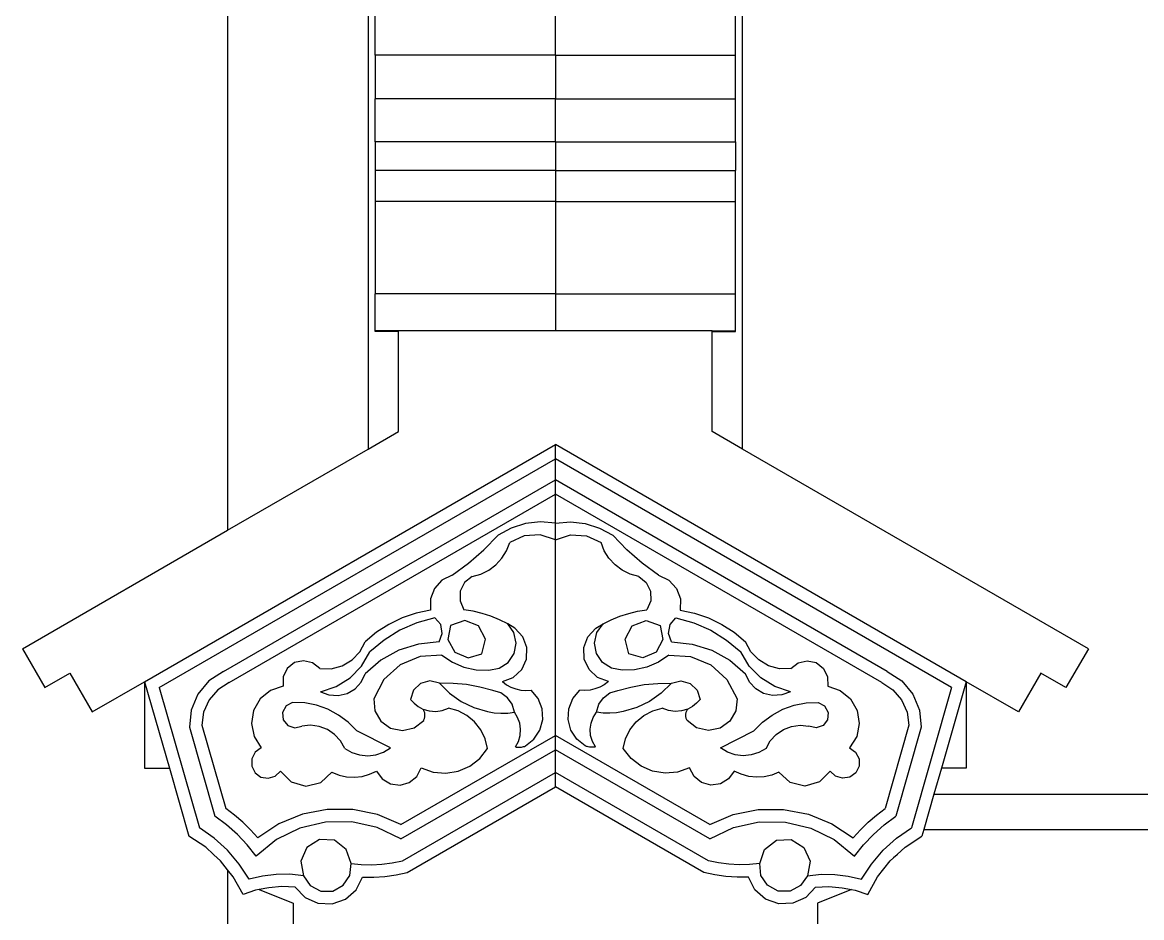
# Model space of a CAD drawing. Extents: x -24961 to 905641, y -154323 to 635957.
# Drawn here: x 430759 to 431954, y -100860 to -99904 of the extents above; entities that cross this region are included whole.
import ezdxf

# ---------------------------------------------------------------- set-up
doc = ezdxf.new("R2010")
doc.units = 0
doc.header["$LTSCALE"] = 1000
doc.header["$MEASUREMENT"] = 0
doc.layers.add('WALL', color=9, linetype='Continuous')

msp = doc.modelspace()

# ---------------------------------------------------------------- linework, layer by layer
for p, q in [((430978.2, -99409), (430978.2, -100446.3)), ((431328.2, -99939.1), (431328.2, -99865.8)), ((431128.2, -99884.5), (431128.2, -100359.7)), ((431135.8, -99939.1), (431135.8, -99884.5)), ((431520.7, -99939.1), (431520.7, -99884.5)), ((431528.2, -100359.7), (431528.2, -99884.5)), ((431328.2, -99939.1), (431135.8, -99939.1)), ((431135.8, -99939.1), (431135.8, -99985.4)), ((431328.2, -99939.1), (431520.7, -99939.1)), ((431328.2, -99939.1), (431328.2, -99985.4)), ((431520.7, -99985.4), (431520.7, -99939.1)), ((431328.2, -99985.4), (431135.8, -99985.4)), ((431135.8, -100031.6), (431135.8, -99985.4)), ((431328.2, -99985.4), (431520.7, -99985.4)), ((431328.2, -100031.6), (431328.2, -99985.4)), ((431520.7, -100031.6), (431520.7, -99985.4)), ((431135.8, -100031.6), (431135.8, -100062)), ((431328.2, -100031.6), (431135.8, -100031.6)), ((431328.2, -100031.6), (431328.2, -100062)), ((431328.2, -100031.6), (431520.7, -100031.6)), ((431520.7, -100031.6), (431520.7, -100062)), ((431328.2, -100062), (431135.8, -100062)), ((431135.8, -100062), (431135.8, -100095.1)), ((431328.2, -100062), (431328.2, -100095.1)), ((431328.2, -100062), (431520.7, -100062)), ((431520.7, -100095.1), (431520.7, -100062)), ((431328.2, -100095.1), (431135.8, -100095.1)), ((431135.8, -100095.1), (431135.8, -100193.9)), ((431328.2, -100095.1), (431328.2, -100193.9)), ((431328.2, -100095.1), (431520.7, -100095.1)), ((431520.7, -100193.9), (431520.7, -100095.1)), ((431328.2, -100193.9), (431135.8, -100193.9)), ((431135.8, -100233.4), (431135.8, -100193.9)), ((431328.2, -100193.9), (431328.2, -100233.4)), ((431328.2, -100193.9), (431520.7, -100193.9)), ((431520.7, -100233.4), (431520.7, -100193.9)), ((431135.8, -100233.7), (431135.8, -100233.4)), ((431160.7, -100233.4), (431135.8, -100233.4)), ((431160.7, -100233.7), (431135.8, -100233.7)), ((431135.8, -100234), (431135.8, -100233.7)), ((431328.2, -100233.4), (431160.7, -100233.4)), ((431160.7, -100233.7), (431160.7, -100233.4)), ((431160.7, -100234), (431160.7, -100233.7)), ((431495.7, -100233.4), (431328.2, -100233.4)), ((431495.7, -100233.4), (431520.7, -100233.4)), ((431495.7, -100233.7), (431495.7, -100233.4)), ((431495.7, -100233.7), (431520.7, -100233.7)), ((431495.7, -100234), (431495.7, -100233.7)), ((431520.7, -100233.7), (431520.7, -100233.4)), ((431520.7, -100234), (431520.7, -100233.7)), ((431160.7, -100234), (431135.8, -100234)), ((431160.7, -100341), (431160.7, -100234)), ((431495.7, -100234), (431520.7, -100234)), ((431495.7, -100341), (431495.7, -100234)), ((431128.2, -100359.7), (431160.7, -100341)), ((431528.2, -100359.7), (431495.7, -100341)), ((430889.6, -100608), (431328.2, -100354.8)), ((430978.2, -100446.3), (431128.2, -100359.7)), ((431328.2, -100370.1), (431328.2, -100354.8)), ((431766.9, -100608), (431328.2, -100354.8)), ((431897.5, -100572.9), (431528.2, -100359.7)), ((430905.2, -100614.4), (431328.2, -100370.1)), ((431751.3, -100614.4), (431328.2, -100370.1)), ((431328.2, -100392.5), (431328.2, -100370.1)), ((430973.7, -100597.2), (431328.2, -100392.5)), ((431682.7, -100597.2), (431328.2, -100392.5)), ((431328.2, -100407.9), (431328.2, -100392.5)), ((430979.8, -100609), (431328.2, -100407.9)), ((431676.7, -100609), (431328.2, -100407.9)), ((431328.2, -100438.7), (431328.2, -100407.9)), ((430759, -100572.9), (430978.2, -100446.3)), ((431281, -100443.9), (431267, -100451.6)), ((431296.3, -100439), (431281, -100443.9)), ((431312.3, -100437.3), (431296.3, -100439)), ((431328.2, -100438.7), (431312.3, -100437.3)), ((431328.2, -100438.7), (431344.2, -100437.3)), ((431328.2, -100456.7), (431328.2, -100438.7)), ((431344.2, -100437.3), (431360.2, -100439)), ((431360.2, -100439), (431375.5, -100443.9)), ((431375.5, -100443.9), (431389.5, -100451.6)), ((431251.9, -100467.3), (431267, -100451.6)), ((431276, -100468.1), (431279.5, -100459.2)), ((431295, -100452.2), (431279.5, -100459.2)), ((431312.1, -100451.3), (431295, -100452.2)), ((431328.2, -100456.7), (431312.1, -100451.3)), ((431328.2, -100456.7), (431344.4, -100451.3)), ((431328.2, -100665.4), (431328.2, -100456.7)), ((431344.4, -100451.3), (431361.5, -100452.2)), ((431361.5, -100452.2), (431377, -100459.2)), ((431380.4, -100468.1), (431377, -100459.2)), ((431404.6, -100467.3), (431389.5, -100451.6)), ((431235.5, -100481.5), (431251.9, -100467.3)), ((431271, -100476.2), (431276, -100468.1)), ((431385.4, -100476.2), (431380.4, -100468.1)), ((431421, -100481.5), (431404.6, -100467.3)), ((431218, -100494.4), (431235.5, -100481.5)), ((431257, -100488.9), (431264.6, -100483.2)), ((431264.6, -100483.2), (431271, -100476.2)), ((431391.9, -100483.2), (431385.4, -100476.2)), ((431399.5, -100488.9), (431391.9, -100483.2)), ((431438.5, -100494.4), (431421, -100481.5)), ((431218, -100494.4), (431207.1, -100499.5)), ((431239.3, -100495.7), (431231.2, -100502.1)), ((431239.3, -100495.7), (431248.5, -100493.1)), ((431248.5, -100493.1), (431257, -100488.9)), ((431408, -100493.1), (431399.5, -100488.9)), ((431417.2, -100495.7), (431408, -100493.1)), ((431417.2, -100495.7), (431425.3, -100502.1)), ((431438.5, -100494.4), (431449.4, -100499.5)), ((431199, -100508.4), (431194.7, -100519.6)), ((431207.1, -100499.5), (431199, -100508.4)), ((431231.2, -100502.1), (431226.6, -100511.4)), ((431425.3, -100502.1), (431429.9, -100511.4)), ((431449.4, -100499.5), (431457.5, -100508.4)), ((431457.5, -100508.4), (431461.8, -100519.6)), ((431194.7, -100519.6), (431194.9, -100531.6)), ((431226.6, -100511.4), (431226.4, -100521.7)), ((431429.9, -100511.4), (431430.1, -100521.7)), ((431461.8, -100519.6), (431461.6, -100531.6)), ((431194.9, -100531.6), (431179.5, -100534.9)), ((431226.4, -100521.7), (431230.6, -100531.2)), ((431240.4, -100532.8), (431230.6, -100531.2)), ((431416.1, -100532.8), (431425.8, -100531.2)), ((431430.1, -100521.7), (431425.8, -100531.2)), ((431461.6, -100531.6), (431476.9, -100534.9)), ((431164.7, -100540), (431150.5, -100546.8)), ((431179.5, -100534.9), (431164.7, -100540)), ((431199.5, -100539.9), (431180.4, -100545.2)), ((431205.8, -100547), (431199.5, -100539.9)), ((431231.4, -100542.6), (431216.4, -100548)), ((431246.3, -100548.4), (431231.4, -100542.6)), ((431250, -100535.1), (431240.4, -100532.8)), ((431259.4, -100538.2), (431250, -100535.1)), ((431268.5, -100541.9), (431259.4, -100538.2)), ((431277.4, -100546.4), (431268.5, -100541.9)), ((431379.1, -100546.4), (431387.9, -100541.9)), ((431387.9, -100541.9), (431397.1, -100538.2)), ((431397.1, -100538.2), (431406.5, -100535.1)), ((431406.5, -100535.1), (431416.1, -100532.8)), ((431410.2, -100548.4), (431425.1, -100542.6)), ((431425.1, -100542.6), (431440.1, -100548)), ((431450.7, -100547), (431457, -100539.9)), ((431457, -100539.9), (431476.1, -100545.2)), ((431476.9, -100534.9), (431491.8, -100540)), ((431491.8, -100540), (431505.9, -100546.8)), ((431137.3, -100555.3), (431125.2, -100565.3)), ((431150.5, -100546.8), (431137.3, -100555.3)), ((431162.2, -100553.1), (431145.4, -100563.6)), ((431180.4, -100545.2), (431162.2, -100553.1)), ((431207.5, -100556.4), (431205.8, -100547)), ((431216.4, -100548), (431213.5, -100563.1)), ((431253.6, -100562.6), (431246.3, -100548.4)), ((431285.1, -100551), (431277.4, -100546.4)), ((431284, -100555.6), (431277.4, -100546.4)), ((431286.4, -100566.8), (431284, -100555.6)), ((431293.5, -100560), (431285.1, -100551)), ((431363, -100560), (431371.4, -100551)), ((431370.1, -100566.8), (431372.5, -100555.6)), ((431371.4, -100551), (431379.1, -100546.4)), ((431372.5, -100555.6), (431379.1, -100546.4)), ((431402.9, -100562.6), (431410.2, -100548.4)), ((431440.1, -100548), (431442.9, -100563.1)), ((431449, -100556.4), (431450.7, -100547)), ((431476.1, -100545.2), (431494.3, -100553.1)), ((431494.3, -100553.1), (431511.1, -100563.6)), ((431505.9, -100546.8), (431519.2, -100555.3)), ((431519.2, -100555.3), (431531.3, -100565.3)), ((431119.5, -100576), (431125.2, -100565.3)), ((431145.4, -100563.6), (431130.2, -100576.3)), ((431182.1, -100567.8), (431161.1, -100574.5)), ((431204, -100565.4), (431182.1, -100567.8)), ((431204, -100565.4), (431207.5, -100556.4)), ((431213.5, -100563.1), (431220.8, -100576.6)), ((431249.7, -100578.1), (431253.6, -100562.6)), ((431284.3, -100578), (431286.4, -100566.8)), ((431297.8, -100571.6), (431293.5, -100560)), ((431358.6, -100571.6), (431363, -100560)), ((431372.2, -100578), (431370.1, -100566.8)), ((431406.8, -100578.1), (431402.9, -100562.6)), ((431442.9, -100563.1), (431435.7, -100576.6)), ((431452.4, -100565.4), (431449, -100556.4)), ((431452.4, -100565.4), (431474.4, -100567.8)), ((431474.4, -100567.8), (431495.4, -100574.5)), ((431511.1, -100563.6), (431526.3, -100576.3)), ((431537, -100576), (431531.3, -100565.3)), ((430759, -100572.9), (430783, -100614.3)), ((431111.1, -100584.8), (431119.5, -100576)), ((431121.2, -100591.4), (431130.2, -100576.3)), ((431161.1, -100574.5), (431141.9, -100585.2)), ((431207.1, -100579.8), (431183.8, -100581)), ((431207.1, -100579.8), (431218.2, -100587.3)), ((431220.8, -100576.6), (431235, -100582.5)), ((431235, -100582.5), (431249.7, -100578.1)), ((431277.9, -100587.5), (431284.3, -100578)), ((431297.4, -100583.9), (431297.8, -100571.6)), ((431359.1, -100583.9), (431358.6, -100571.6)), ((431378.6, -100587.5), (431372.2, -100578)), ((431421.5, -100582.5), (431406.8, -100578.1)), ((431435.7, -100576.6), (431421.5, -100582.5)), ((431449.4, -100579.8), (431438.3, -100587.3)), ((431449.4, -100579.8), (431472.6, -100581)), ((431495.4, -100574.5), (431514.6, -100585.2)), ((431535.3, -100591.4), (431526.3, -100576.3)), ((431545.4, -100584.8), (431537, -100576)), ((431897.5, -100572.9), (431873.5, -100614.3)), ((431049.6, -100587.7), (431041.8, -100593.9)), ((431059.3, -100585.6), (431049.6, -100587.7)), ((431069, -100587.8), (431059.3, -100585.6)), ((431076.7, -100594), (431069, -100587.8)), ((431088.9, -100594.2), (431100.6, -100591)), ((431100.6, -100591), (431111.1, -100584.8)), ((431108.9, -100604), (431121.2, -100591.4)), ((431141.9, -100585.2), (431125.2, -100599.5)), ((431162.3, -100590), (431145.1, -100605.7)), ((431183.8, -100581), (431162.3, -100590)), ((431218.2, -100587.3), (431230.6, -100592.6)), ((431268.3, -100593.7), (431277.9, -100587.5)), ((431292.3, -100595.1), (431297.4, -100583.9)), ((431364.2, -100595.1), (431359.1, -100583.9)), ((431388.1, -100593.7), (431378.6, -100587.5)), ((431438.3, -100587.3), (431425.9, -100592.6)), ((431472.6, -100581), (431494.1, -100590)), ((431494.1, -100590), (431511.3, -100605.7)), ((431514.6, -100585.2), (431531.3, -100599.5)), ((431547.6, -100604), (431535.3, -100591.4)), ((431555.9, -100591), (431545.4, -100584.8)), ((431567.6, -100594.2), (431555.9, -100591)), ((431579.8, -100594), (431587.5, -100587.8)), ((431587.5, -100587.8), (431597.2, -100585.6)), ((431597.2, -100585.6), (431606.9, -100587.7)), ((431606.9, -100587.7), (431614.7, -100593.9)), ((430783, -100614.3), (430809.8, -100598.8)), ((430809.8, -100598.8), (430833.7, -100640.3)), ((430973.7, -100597.2), (430958.3, -100607.2)), ((431041.8, -100593.9), (431037.4, -100602.8)), ((431037.4, -100602.8), (431037.4, -100612.7)), ((431076.7, -100594), (431088.9, -100594.2)), ((431094, -100613.2), (431108.9, -100604)), ((431121, -100608.4), (431125.2, -100599.5)), ((431230.6, -100592.6), (431243.7, -100595.4)), ((431243.7, -100595.4), (431257.1, -100595.6)), ((431257.1, -100595.6), (431268.3, -100593.7)), ((431271.7, -100607.9), (431283.2, -100603.6)), ((431283.2, -100603.6), (431292.3, -100595.1)), ((431373.3, -100603.6), (431364.2, -100595.1)), ((431384.8, -100607.9), (431373.3, -100603.6)), ((431399.4, -100595.6), (431388.1, -100593.7)), ((431412.8, -100595.4), (431399.4, -100595.6)), ((431425.9, -100592.6), (431412.8, -100595.4)), ((431535.5, -100608.4), (431531.3, -100599.5)), ((431562.5, -100613.2), (431547.6, -100604)), ((431579.8, -100594), (431567.6, -100594.2)), ((431614.7, -100593.9), (431619, -100602.8)), ((431619, -100602.8), (431619.1, -100612.7)), ((431682.7, -100597.2), (431698.2, -100607.2)), ((431846.7, -100598.8), (431822.7, -100640.3)), ((431873.5, -100614.3), (431846.7, -100598.8)), ((430833.7, -100640.3), (430889.6, -100608)), ((430889.6, -100608), (430889.6, -100700.5)), ((430889.6, -100608), (430916, -100700.5)), ((430905.2, -100614.4), (430948.1, -100764.2)), ((430958.3, -100607.2), (430946.5, -100621.4)), ((430979.8, -100609), (430967.8, -100616.7)), ((431037.4, -100612.7), (431023.9, -100617.4)), ((431077.3, -100618.7), (431094, -100613.2)), ((431105.8, -100620.7), (431114.3, -100615.7)), ((431114.3, -100615.7), (431121, -100608.4)), ((431145.1, -100605.7), (431134.3, -100626.3)), ((431184.2, -100609.8), (431176.7, -100617)), ((431194.3, -100607.1), (431184.2, -100609.8)), ((431204.4, -100609.7), (431194.3, -100607.1)), ((431204.4, -100609.7), (431215.2, -100620.3)), ((431218.9, -100609.8), (431204.4, -100609.7)), ((431233.4, -100611.1), (431218.9, -100609.8)), ((431247.6, -100613.7), (431233.4, -100611.1)), ((431261.6, -100617.5), (431247.6, -100613.7)), ((431271.7, -100607.9), (431276, -100611.2)), ((431276, -100611.2), (431280.8, -100613.9)), ((431280.8, -100613.9), (431286, -100615.8)), ((431286, -100615.8), (431291.3, -100617.1)), ((431370.5, -100615.8), (431365.2, -100617.1)), ((431375.6, -100613.9), (431370.5, -100615.8)), ((431380.4, -100611.2), (431375.6, -100613.9)), ((431384.8, -100607.9), (431380.4, -100611.2)), ((431394.9, -100617.5), (431408.9, -100613.7)), ((431408.9, -100613.7), (431423.1, -100611.1)), ((431423.1, -100611.1), (431437.6, -100609.8)), ((431437.6, -100609.8), (431452.1, -100609.7)), ((431452.1, -100609.7), (431441.3, -100620.3)), ((431452.1, -100609.7), (431462.2, -100607.1)), ((431462.2, -100607.1), (431472.2, -100609.8)), ((431472.2, -100609.8), (431479.8, -100617)), ((431511.3, -100605.7), (431522.2, -100626.3)), ((431542.2, -100615.7), (431535.5, -100608.4)), ((431550.6, -100620.7), (431542.2, -100615.7)), ((431579.2, -100618.7), (431562.5, -100613.2)), ((431619.1, -100612.7), (431632.5, -100617.4)), ((431676.7, -100609), (431688.7, -100616.7)), ((431698.2, -100607.2), (431710, -100621.4)), ((431751.3, -100614.4), (431708.4, -100764.2)), ((431766.9, -100608), (431740.4, -100700.5)), ((431822.7, -100640.3), (431766.9, -100608)), ((431766.9, -100608), (431766.9, -100700.5)), ((430946.5, -100621.4), (430939.4, -100638.3)), ((430958.4, -100627.4), (430952.6, -100640.4)), ((430967.8, -100616.7), (430958.4, -100627.4)), ((431013, -100626.4), (431006, -100638.7)), ((431023.9, -100617.4), (431013, -100626.4)), ((431077.3, -100618.7), (431086.4, -100622.2)), ((431086.4, -100622.2), (431096.3, -100622.9)), ((431096.3, -100622.9), (431105.8, -100620.7)), ((431134.3, -100626.3), (431135.5, -100639.1)), ((431176.7, -100617), (431173.6, -100627)), ((431173.6, -100627), (431177.4, -100631.1)), ((431215.2, -100620.3), (431227.6, -100629.1)), ((431269.9, -100620), (431261.6, -100617.5)), ((431277, -100625.1), (431269.9, -100620)), ((431282, -100632.1), (431277, -100625.1)), ((431291.3, -100617.1), (431296.8, -100617.5)), ((431296.8, -100617.5), (431302.3, -100617.2)), ((431309.7, -100626.1), (431302.3, -100617.2)), ((431314, -100636.9), (431309.7, -100626.1)), ((431342.5, -100636.9), (431346.8, -100626.1)), ((431346.8, -100626.1), (431354.2, -100617.2)), ((431359.7, -100617.5), (431354.2, -100617.2)), ((431365.2, -100617.1), (431359.7, -100617.5)), ((431374.5, -100632.1), (431379.5, -100625.1)), ((431379.5, -100625.1), (431386.5, -100620)), ((431386.5, -100620), (431394.9, -100617.5)), ((431441.3, -100620.3), (431428.9, -100629.1)), ((431482.8, -100627), (431479.1, -100631.1)), ((431479.8, -100617), (431482.8, -100627)), ((431522.2, -100626.3), (431521, -100639.1)), ((431560.2, -100622.9), (431550.6, -100620.7)), ((431570, -100622.2), (431560.2, -100622.9)), ((431579.2, -100618.7), (431570, -100622.2)), ((431632.5, -100617.4), (431643.5, -100626.4)), ((431643.5, -100626.4), (431650.5, -100638.7)), ((431688.7, -100616.7), (431698, -100627.4)), ((431698, -100627.4), (431703.9, -100640.4)), ((431710, -100621.4), (431717.1, -100638.3)), ((430939.4, -100638.3), (430937.5, -100656.6)), ((431006, -100638.7), (431003.7, -100652.7)), ((431040.6, -100633.8), (431036.9, -100640.8)), ((431047.6, -100630.1), (431040.6, -100633.8)), ((431060.5, -100630.7), (431047.6, -100630.1)), ((431073.2, -100633.2), (431060.5, -100630.7)), ((431085.3, -100637.5), (431073.2, -100633.2)), ((431096.7, -100643.6), (431085.3, -100637.5)), ((431135.5, -100639.1), (431141.9, -100650.2)), ((431177.4, -100631.1), (431181.8, -100634.6)), ((431181.8, -100634.6), (431186.8, -100637.2)), ((431187.2, -100637.8), (431186.8, -100637.2)), ((431186.8, -100637.2), (431193.5, -100639.2)), ((431187.6, -100638.5), (431187.2, -100637.8)), ((431187.9, -100639.1), (431187.6, -100638.5)), ((431188.2, -100639.8), (431187.9, -100639.1)), ((431188.5, -100640.6), (431188.2, -100639.8)), ((431193.5, -100639.2), (431200.5, -100639.7)), ((431200.5, -100639.7), (431207.5, -100638.8)), ((431207.5, -100638.8), (431214.1, -100636.3)), ((431224.3, -100639.2), (431214.1, -100636.3)), ((431233.8, -100644.2), (431224.3, -100639.2)), ((431227.6, -100629.1), (431241.3, -100635.6)), ((431241.3, -100635.6), (431255.8, -100639.8)), ((431255.8, -100639.8), (431262.9, -100641.3)), ((431284.4, -100640.5), (431282, -100632.1)), ((431314.7, -100648.5), (431314, -100636.9)), ((431341.8, -100648.5), (431342.5, -100636.9)), ((431372.1, -100640.5), (431374.5, -100632.1)), ((431400.7, -100639.8), (431393.6, -100641.3)), ((431415.2, -100635.6), (431400.7, -100639.8)), ((431428.9, -100629.1), (431415.2, -100635.6)), ((431422.7, -100644.2), (431432.2, -100639.2)), ((431432.2, -100639.2), (431442.4, -100636.3)), ((431449, -100638.8), (431442.4, -100636.3)), ((431456, -100639.7), (431449, -100638.8)), ((431463, -100639.2), (431456, -100639.7)), ((431469.7, -100637.2), (431463, -100639.2)), ((431468, -100640.6), (431468.3, -100639.8)), ((431468.3, -100639.8), (431468.6, -100639.1)), ((431468.6, -100639.1), (431468.9, -100638.5)), ((431468.9, -100638.5), (431469.3, -100637.8)), ((431469.3, -100637.8), (431469.7, -100637.2)), ((431474.6, -100634.6), (431469.7, -100637.2)), ((431479.1, -100631.1), (431474.6, -100634.6)), ((431521, -100639.1), (431514.6, -100650.2)), ((431559.8, -100643.6), (431571.1, -100637.5)), ((431571.1, -100637.5), (431583.3, -100633.2)), ((431583.3, -100633.2), (431596, -100630.7)), ((431596, -100630.7), (431608.9, -100630.1)), ((431608.9, -100630.1), (431615.8, -100633.8)), ((431615.8, -100633.8), (431619.6, -100640.8)), ((431650.5, -100638.7), (431652.8, -100652.7)), ((431717.1, -100638.3), (431719, -100656.6)), ((430952.6, -100640.4), (430950.7, -100654.5)), ((431036.9, -100640.8), (431037.5, -100648.6)), ((431037.5, -100648.6), (431042.4, -100654.9)), ((431107.1, -100651.2), (431096.7, -100643.6)), ((431116.2, -100660.4), (431107.1, -100651.2)), ((431141.9, -100650.2), (431152.3, -100657.7)), ((431177.4, -100657.2), (431187.6, -100649.4)), ((431187.6, -100649.4), (431187.9, -100648.7)), ((431187.9, -100648.7), (431188.2, -100648)), ((431188.2, -100648), (431188.4, -100647.3)), ((431188.4, -100647.3), (431188.6, -100646.6)), ((431188.7, -100641.3), (431188.5, -100640.6)), ((431188.6, -100646.6), (431188.8, -100645.8)), ((431188.8, -100642), (431188.7, -100641.3)), ((431188.9, -100642.8), (431188.8, -100642)), ((431188.8, -100645.8), (431188.9, -100645.1)), ((431188.9, -100643.6), (431188.9, -100642.8)), ((431188.9, -100644.3), (431188.9, -100643.6)), ((431188.9, -100645.1), (431188.9, -100644.3)), ((431242, -100651), (431233.8, -100644.2)), ((431248.6, -100659.4), (431242, -100651)), ((431262.9, -100641.3), (431270.1, -100641.8)), ((431270.1, -100641.8), (431277.3, -100641.6)), ((431277.3, -100641.6), (431284.4, -100640.5)), ((431287.9, -100646.1), (431284.4, -100640.5)), ((431290.2, -100652.3), (431287.9, -100646.1)), ((431311.7, -100659.7), (431314.7, -100648.5)), ((431344.8, -100659.7), (431341.8, -100648.5)), ((431366.3, -100652.3), (431368.5, -100646.1)), ((431368.5, -100646.1), (431372.1, -100640.5)), ((431379.2, -100641.6), (431372.1, -100640.5)), ((431386.4, -100641.8), (431379.2, -100641.6)), ((431393.6, -100641.3), (431386.4, -100641.8)), ((431407.9, -100659.4), (431414.5, -100651)), ((431414.5, -100651), (431422.7, -100644.2)), ((431467.5, -100643.6), (431467.6, -100642.8)), ((431467.5, -100644.3), (431467.5, -100643.6)), ((431467.6, -100645.1), (431467.5, -100644.3)), ((431467.6, -100642.8), (431467.7, -100642)), ((431467.7, -100645.8), (431467.6, -100645.1)), ((431467.7, -100642), (431467.8, -100641.3)), ((431467.8, -100646.6), (431467.7, -100645.8)), ((431467.8, -100641.3), (431468, -100640.6)), ((431468, -100647.3), (431467.8, -100646.6)), ((431468.3, -100648), (431468, -100647.3)), ((431468.6, -100648.7), (431468.3, -100648)), ((431468.9, -100649.4), (431468.6, -100648.7)), ((431479.1, -100657.2), (431468.9, -100649.4)), ((431514.6, -100650.2), (431504.2, -100657.7)), ((431540.2, -100660.4), (431549.4, -100651.2)), ((431549.4, -100651.2), (431559.8, -100643.6)), ((431619, -100648.6), (431614.1, -100654.9)), ((431619.6, -100640.8), (431619, -100648.6)), ((431703.9, -100640.4), (431705.8, -100654.5)), ((430937.5, -100656.6), (430964.7, -100751.8)), ((430950.7, -100654.5), (430976.2, -100743.5)), ((431003.7, -100652.7), (431006.5, -100666.7)), ((431042.4, -100654.9), (431049.9, -100657.4)), ((431049.9, -100657.4), (431057.6, -100655.4)), ((431066.8, -100654.5), (431057.6, -100655.4)), ((431076.1, -100655.7), (431066.8, -100654.5)), ((431084.8, -100659), (431076.1, -100655.7)), ((431092.5, -100664.3), (431084.8, -100659)), ((431152, -100678.8), (431116.2, -100660.4)), ((431152.3, -100657.7), (431164.9, -100660.2)), ((431164.9, -100660.2), (431177.4, -100657.2)), ((431253.2, -100669), (431248.6, -100659.4)), ((431291.1, -100658.9), (431290.2, -100652.3)), ((431290.6, -100665.4), (431291.1, -100658.9)), ((431305.3, -100669.4), (431311.7, -100659.7)), ((431351.2, -100669.4), (431344.8, -100659.7)), ((431365.4, -100658.9), (431366.3, -100652.3)), ((431365.9, -100665.4), (431365.4, -100658.9)), ((431403.2, -100669), (431407.9, -100659.4)), ((431491.6, -100660.2), (431479.1, -100657.2)), ((431504.2, -100657.7), (431491.6, -100660.2)), ((431504.4, -100678.8), (431540.2, -100660.4)), ((431564, -100664.3), (431571.7, -100659)), ((431571.7, -100659), (431580.4, -100655.7)), ((431580.4, -100655.7), (431589.6, -100654.5)), ((431589.6, -100654.5), (431598.9, -100655.4)), ((431606.6, -100657.4), (431598.9, -100655.4)), ((431614.1, -100654.9), (431606.6, -100657.4)), ((431652.8, -100652.7), (431650, -100666.7)), ((431705.8, -100654.5), (431680.3, -100743.5)), ((431719, -100656.6), (431691.8, -100751.8)), ((431006.5, -100666.7), (431014, -100678.7)), ((431098.8, -100671.1), (431092.5, -100664.3)), ((431103.3, -100679.3), (431098.8, -100671.1)), ((431163.3, -100760.6), (431328.2, -100665.4)), ((431255.8, -100679.3), (431253.2, -100669)), ((431285.5, -100677.6), (431288.7, -100671.8)), ((431288.7, -100671.8), (431290.6, -100665.4)), ((431296.2, -100676.6), (431305.3, -100669.4)), ((431493.2, -100760.6), (431328.2, -100665.4)), ((431328.2, -100680.8), (431328.2, -100665.4)), ((431360.2, -100676.6), (431351.2, -100669.4)), ((431367.8, -100671.8), (431365.9, -100665.4)), ((431371, -100677.6), (431367.8, -100671.8)), ((431400.6, -100679.3), (431403.2, -100669)), ((431553.2, -100679.3), (431557.7, -100671.1)), ((431557.7, -100671.1), (431564, -100664.3)), ((431650, -100666.7), (431642.5, -100678.7)), ((431007.6, -100683.3), (431004, -100690.3)), ((431014, -100678.7), (431007.6, -100683.3)), ((431103.3, -100679.3), (431110.8, -100683.6)), ((431110.8, -100683.6), (431119.1, -100686.3)), ((431119.1, -100686.3), (431127.8, -100687.1)), ((431127.8, -100687.1), (431136.4, -100686.1)), ((431136.4, -100686.1), (431144.6, -100683.3)), ((431144.6, -100683.3), (431152, -100678.8)), ((431163.2, -100776), (431328.2, -100680.8)), ((431247.5, -100689.9), (431255.8, -100679.3)), ((431285.5, -100677.6), (431286.5, -100677.8)), ((431286.5, -100677.8), (431287.6, -100678)), ((431287.6, -100678), (431288.7, -100678.1)), ((431288.7, -100678.1), (431289.8, -100678.1)), ((431289.8, -100678.1), (431290.9, -100678)), ((431290.9, -100678), (431292, -100677.9)), ((431292, -100677.9), (431293.1, -100677.7)), ((431293.1, -100677.7), (431294.2, -100677.4)), ((431294.2, -100677.4), (431295.2, -100677.1)), ((431295.2, -100677.1), (431296.2, -100676.6)), ((431493.2, -100776), (431328.2, -100680.8)), ((431328.2, -100704.9), (431328.2, -100680.8)), ((431361.3, -100677.1), (431360.2, -100676.6)), ((431362.3, -100677.4), (431361.3, -100677.1)), ((431363.4, -100677.7), (431362.3, -100677.4)), ((431364.5, -100677.9), (431363.4, -100677.7)), ((431365.6, -100678), (431364.5, -100677.9)), ((431366.7, -100678.1), (431365.6, -100678)), ((431367.8, -100678.1), (431366.7, -100678.1)), ((431368.9, -100678), (431367.8, -100678.1)), ((431369.9, -100677.8), (431368.9, -100678)), ((431371, -100677.6), (431369.9, -100677.8)), ((431409, -100689.9), (431400.6, -100679.3)), ((431511.9, -100683.3), (431504.4, -100678.8)), ((431520.1, -100686.1), (431511.9, -100683.3)), ((431528.7, -100687.1), (431520.1, -100686.1)), ((431537.4, -100686.3), (431528.7, -100687.1)), ((431545.6, -100683.6), (431537.4, -100686.3)), ((431553.2, -100679.3), (431545.6, -100683.6)), ((431642.5, -100678.7), (431648.9, -100683.3)), ((431648.9, -100683.3), (431652.5, -100690.3)), ((431004, -100690.3), (431004, -100698.1)), ((431004, -100698.1), (431007.5, -100705.2)), ((431224.4, -100703.5), (431236.8, -100698.2)), ((431236.8, -100698.2), (431247.5, -100689.9)), ((431419.7, -100698.2), (431409, -100689.9)), ((431432, -100703.5), (431419.7, -100698.2)), ((431652.5, -100698.1), (431649, -100705.2)), ((431652.5, -100690.3), (431652.5, -100698.1)), ((430889.6, -100700.5), (430916, -100700.5)), ((430916, -100700.5), (430936.8, -100773)), ((431007.5, -100705.2), (431013.8, -100709.9)), ((431013.8, -100709.9), (431021.5, -100711.2)), ((431021.5, -100711.2), (431029, -100708.8)), ((431029, -100708.8), (431034.7, -100703.4)), ((431034.7, -100703.4), (431046.1, -100715)), ((431077.6, -100715.8), (431089.5, -100704.6)), ((431089.5, -100704.6), (431097.2, -100707.7)), ((431097.2, -100707.7), (431105.3, -100709.5)), ((431105.3, -100709.5), (431113.6, -100710)), ((431113.6, -100710), (431121.8, -100709.1)), ((431121.8, -100709.1), (431129.7, -100706.9)), ((431129.7, -100706.9), (431137.2, -100703.4)), ((431137.2, -100703.4), (431143.3, -100711.7)), ((431143.3, -100711.7), (431152.1, -100717)), ((431164.8, -100799.3), (431328.2, -100704.9)), ((431172.2, -100715.6), (431180.2, -100709.1)), ((431180.2, -100709.1), (431184.9, -100700)), ((431184.9, -100700), (431197.7, -100704.5)), ((431197.7, -100704.5), (431211.1, -100705.7)), ((431211.1, -100705.7), (431224.4, -100703.5)), ((431328.2, -100720.3), (431328.2, -100704.9)), ((431491.7, -100799.3), (431328.2, -100704.9)), ((431445.4, -100705.7), (431432, -100703.5)), ((431458.8, -100704.5), (431445.4, -100705.7)), ((431471.5, -100700), (431458.8, -100704.5)), ((431476.3, -100709.1), (431471.5, -100700)), ((431484.3, -100715.6), (431476.3, -100709.1)), ((431513.2, -100711.7), (431504.4, -100717)), ((431519.2, -100703.4), (431513.2, -100711.7)), ((431526.7, -100706.9), (431519.2, -100703.4)), ((431534.7, -100709.1), (431526.7, -100706.9)), ((431542.9, -100710), (431534.7, -100709.1)), ((431551.2, -100709.5), (431542.9, -100710)), ((431559.3, -100707.7), (431551.2, -100709.5)), ((431566.9, -100704.6), (431559.3, -100707.7)), ((431578.9, -100715.8), (431566.9, -100704.6)), ((431621.8, -100703.4), (431610.4, -100715)), ((431627.4, -100708.8), (431621.8, -100703.4)), ((431634.9, -100711.2), (431627.4, -100708.8)), ((431642.7, -100709.9), (431634.9, -100711.2)), ((431649, -100705.2), (431642.7, -100709.9)), ((431740.4, -100700.5), (431732.5, -100728.3)), ((431766.9, -100700.5), (431740.4, -100700.5)), ((431046.1, -100715), (431061.8, -100719.6)), ((431061.8, -100719.6), (431077.6, -100715.8)), ((431152.1, -100717), (431162.3, -100718.4)), ((431162.3, -100718.4), (431172.2, -100715.6)), ((431169.9, -100811.7), (431328.2, -100720.3)), ((431486.6, -100811.7), (431328.2, -100720.3)), ((431494.2, -100718.4), (431484.3, -100715.6)), ((431504.4, -100717), (431494.2, -100718.4)), ((431594.7, -100719.6), (431578.9, -100715.8)), ((431610.4, -100715), (431594.7, -100719.6)), ((431732.5, -100728.3), (431721.7, -100765.9)), ((431732.5, -100728.3), (437828.2, -100728.3)), ((430985.5, -100750.5), (430976.2, -100743.5)), ((431084.6, -100744.4), (431058, -100749.5)), ((431111.8, -100744.5), (431084.6, -100744.4)), ((431138.3, -100750), (431111.8, -100744.5)), ((431518.2, -100750), (431544.7, -100744.5)), ((431544.7, -100744.5), (431571.9, -100744.4)), ((431571.9, -100744.4), (431598.5, -100749.5)), ((431671, -100750.5), (431680.3, -100743.5)), ((430977.1, -100760.9), (430964.7, -100751.8)), ((430994.3, -100758.1), (430985.5, -100750.5)), ((431002.6, -100766.2), (430994.3, -100758.1)), ((431058, -100749.5), (431032.9, -100759.8)), ((431082.7, -100758), (431055.5, -100764.4)), ((431110.7, -100757.8), (431082.7, -100758)), ((431138, -100763.9), (431110.7, -100757.8)), ((431163.3, -100760.6), (431138.3, -100750)), ((431493.2, -100760.6), (431518.2, -100750)), ((431518.5, -100763.9), (431545.8, -100757.8)), ((431545.8, -100757.8), (431573.8, -100758)), ((431573.8, -100758), (431601, -100764.4)), ((431598.5, -100749.5), (431623.6, -100759.8)), ((431653.9, -100766.2), (431662.2, -100758.1)), ((431662.2, -100758.1), (431671, -100750.5)), ((431679.4, -100760.9), (431691.8, -100751.8)), ((430963.9, -100775.2), (430948.1, -100764.2)), ((430988.6, -100771.1), (430977.1, -100760.9)), ((430999.2, -100782.3), (430988.6, -100771.1)), ((431010.3, -100774.8), (431002.6, -100766.2)), ((431032.9, -100759.8), (431010.3, -100774.8)), ((431055.5, -100764.4), (431030.3, -100776.7)), ((431163.2, -100776), (431138, -100763.9)), ((431493.2, -100776), (431518.5, -100763.9)), ((431601, -100764.4), (431626.1, -100776.7)), ((431623.6, -100759.8), (431646.2, -100774.8)), ((431646.2, -100774.8), (431653.9, -100766.2)), ((431657.3, -100782.3), (431667.8, -100771.1)), ((431667.8, -100771.1), (431679.4, -100760.9)), ((431692.5, -100775.2), (431708.4, -100764.2)), ((431721.7, -100765.9), (431719.7, -100773)), ((431721.7, -100765.9), (437828.2, -100765.9)), ((430954.8, -100784.9), (430936.8, -100773)), ((430978.2, -100788.1), (430963.9, -100775.2)), ((431008.6, -100794.4), (430999.2, -100782.3)), ((431030.3, -100776.7), (431008.6, -100794.4)), ((431076.3, -100776.7), (431062.7, -100785)), ((431092.2, -100777.4), (431076.3, -100776.7)), ((431104.9, -100787.1), (431092.2, -100777.4)), ((431551.6, -100787.1), (431564.2, -100777.4)), ((431564.2, -100777.4), (431580.2, -100776.7)), ((431580.2, -100776.7), (431593.7, -100785)), ((431626.1, -100776.7), (431647.8, -100794.4)), ((431647.8, -100794.4), (431657.3, -100782.3)), ((431678.2, -100788.1), (431692.5, -100775.2)), ((431701.7, -100784.9), (431719.7, -100773)), ((430963.1, -100792.5), (430954.8, -100784.9)), ((430963.1, -100792.5), (430963.4, -100793)), ((430967.1, -100796.1), (430963.1, -100792.5)), ((430963.4, -100793), (430967.1, -100796.1)), ((430990.7, -100802.8), (430978.2, -100788.1)), ((431062.7, -100785), (431056.3, -100799.6)), ((431110, -100802.2), (431104.9, -100787.1)), ((431546.5, -100802.2), (431551.6, -100787.1)), ((431593.7, -100785), (431600.2, -100799.6)), ((431665.7, -100802.8), (431678.2, -100788.1)), ((431689.4, -100796.1), (431693.3, -100792.5)), ((431693.1, -100793), (431689.4, -100796.1)), ((431693.3, -100792.5), (431693.1, -100793)), ((431693.3, -100792.5), (431701.7, -100784.9)), ((430970.7, -100799.5), (430967.1, -100796.1)), ((430978.2, -100809), (430970.7, -100799.5)), ((431001.2, -100818.9), (430990.7, -100802.8)), ((431056.3, -100799.6), (431059.1, -100815.2)), ((431108.7, -100814.9), (431110, -100802.2)), ((431110, -100802.2), (431121, -100803.3)), ((431121, -100803.3), (431132, -100803.6)), ((431132, -100803.6), (431143, -100803)), ((431143, -100803), (431154, -100801.6)), ((431154, -100801.6), (431164.8, -100799.3)), ((431502.5, -100801.6), (431491.7, -100799.3)), ((431513.4, -100803), (431502.5, -100801.6)), ((431524.5, -100803.6), (431513.4, -100803)), ((431535.5, -100803.3), (431524.5, -100803.6)), ((431546.5, -100802.2), (431535.5, -100803.3)), ((431547.8, -100814.9), (431546.5, -100802.2)), ((431600.2, -100799.6), (431597.4, -100815.2)), ((431655.2, -100818.9), (431665.7, -100802.8)), ((431672.3, -100816.4), (431685.7, -100799.5)), ((431685.7, -100799.5), (431689.4, -100796.1)), ((430978.2, -100809), (430978.2, -102284.5)), ((430984.1, -100816.4), (430978.2, -100809)), ((430994.7, -100835.3), (430984.1, -100816.4)), ((431015.5, -100815.6), (431001.2, -100818.9)), ((431030, -100813.8), (431015.5, -100815.6)), ((431044.6, -100813.7), (431030, -100813.8)), ((431059.1, -100815.2), (431044.6, -100813.7)), ((431059.1, -100815.2), (431066.3, -100825.8)), ((431101.7, -100825.5), (431108.7, -100814.9)), ((431115.4, -100830.2), (431122.1, -100816.7)), ((431122.1, -100816.7), (431134.2, -100816.8)), ((431134.2, -100816.8), (431146.2, -100816.1)), ((431146.2, -100816.1), (431158.1, -100814.4)), ((431158.1, -100814.4), (431169.9, -100811.7)), ((431498.4, -100814.4), (431486.6, -100811.7)), ((431510.3, -100816.1), (431498.4, -100814.4)), ((431522.3, -100816.8), (431510.3, -100816.1)), ((431534.4, -100816.7), (431522.3, -100816.8)), ((431541.1, -100830.2), (431534.4, -100816.7)), ((431554.8, -100825.5), (431547.8, -100814.9)), ((431597.4, -100815.2), (431590.1, -100825.8)), ((431597.4, -100815.2), (431611.9, -100813.7)), ((431611.9, -100813.7), (431626.5, -100813.8)), ((431626.5, -100813.8), (431641, -100815.6)), ((431641, -100815.6), (431655.2, -100818.9)), ((431661.8, -100835.3), (431672.3, -100816.4)), ((431008.1, -100830.8), (430994.7, -100835.3)), ((431012, -100830), (431008.1, -100830.8)), ((431022.1, -100828), (431012, -100830)), ((431012, -100830), (431048.2, -100844.7)), ((431036.2, -100826.9), (431022.1, -100828)), ((431050.5, -100827.5), (431036.2, -100826.9)), ((431050.5, -100827.5), (431060.9, -100838.4)), ((431066.3, -100825.8), (431077.7, -100831.7)), ((431090.4, -100831.6), (431101.7, -100825.5)), ((431104, -100840.3), (431115.4, -100830.2)), ((431552.5, -100840.3), (431541.1, -100830.2)), ((431566.1, -100831.6), (431554.8, -100825.5)), ((431590.1, -100825.8), (431578.8, -100831.7)), ((431606, -100827.5), (431595.6, -100838.4)), ((431606, -100827.5), (431620.2, -100826.9)), ((431644.5, -100830), (431608.2, -100844.7)), ((431620.2, -100826.9), (431634.4, -100828)), ((431634.4, -100828), (431644.5, -100830)), ((431644.5, -100830), (431648.3, -100830.8)), ((431648.3, -100830.8), (431661.8, -100835.3)), ((431060.9, -100838.4), (431074.7, -100844.7)), ((431077.7, -100831.7), (431090.4, -100831.6)), ((431089.8, -100845.3), (431104, -100840.3)), ((431566.7, -100845.3), (431552.5, -100840.3)), ((431578.8, -100831.7), (431566.1, -100831.6)), ((431595.6, -100838.4), (431581.8, -100844.7)), ((431048.2, -100844.7), (431048.2, -100884.5)), ((431074.7, -100844.7), (431089.8, -100845.3)), ((431581.8, -100844.7), (431566.7, -100845.3)), ((431608.2, -100844.7), (431608.2, -100874.6))]:
    msp.add_line(p, q)
at = {"layer": 'WALL'}
for p, q in [((431528.2, -100359.7), (431528.2, -99884.5)), ((431897.5, -100572.9), (431528.2, -100359.7)), ((431897.5, -100572.9), (431873.5, -100614.3)), ((431846.7, -100598.8), (431822.7, -100640.3)), ((431873.5, -100614.3), (431846.7, -100598.8)), ((431766.9, -100608), (431766.9, -100700.5)), ((431822.7, -100640.3), (431766.9, -100608)), ((431766.9, -100700.5), (431740.4, -100700.5)), ((431732.5, -100728.3), (437828.2, -100728.3))]:
    msp.add_line(p, q, dxfattribs=at)

doc.saveas('drawing.dxf')
